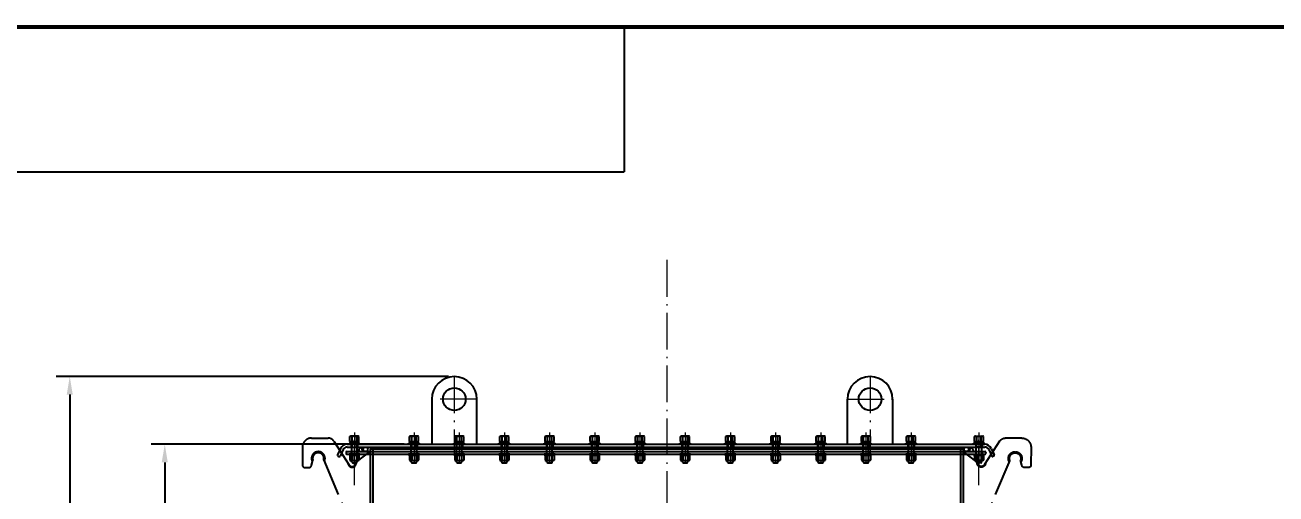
# Model space of a CAD drawing. Header units: millimetres. Extents: x 58520 to 122350, y -311274 to -166540.
# Drawn here: x 60006 to 62774, y -167821 to -166782 of the extents above; entities that cross this region are included whole.
import ezdxf

# ---------------------------------------------------------------- set-up
doc = ezdxf.new("R2010")
doc.units = ezdxf.units.MM
doc.header["$LTSCALE"] = 13
for name, pattern in [('4 点画线', [9, 6.25, -1.25, 0.25, -1.25]), ('ACAD_ISO03W100', [1.18, 0.47, -0.71]), ('DASHED', [0.75, 0.5, -0.25]), ('HIDDEN', [9.525, 6.35, -3.175])]:
    doc.linetypes.add(name, pattern=pattern)
for name, color, linetype in [('1', 4, 'Continuous'), ('2', 3, 'Continuous'), ('4虚线层', 6, 'DASHED'), ('虚线', 6, 'HIDDEN')]:
    doc.layers.add(name, color=color, linetype=linetype)
doc.layers.add('标注、文本', color=3, linetype='Continuous', lineweight=25)
doc.styles.get("Standard").update_dxf_attribs({"font": 'gbenor.shx', "bigfont": 'gbcbig.shx'})
doc.dimstyles.new('1-15', dxfattribs={"dimscale": 20, "dimtxt": 3.5, "dimasz": 2, "dimexe": 1.5, "dimexo": 0.5, "dimgap": 0.5, "dimtad": 1, "dimtoh": 1, "dimdec": 1, "dimdsep": 46, "dimtxsty": 'Standard', "dimcen": 2.5, "dimclrd": 3, "dimclre": 3, "dimclrt": 3, "dimadec": 0, "dimazin": 2, "dimtfac": 1, "dimtdec": 1, "dimtmove": 0, "dimatfit": 2, "dimfxl": 1, "dimarcsym": 0})

# ---------------------------------------------------------------- blocks, each defined once
blk = doc.blocks.new('1.03')
at = {"layer": '虚线'}
for p, q in [((3421.9, 19104.7), (3458.8, 19104.7)), ((3401.9, 19084.7), (3402, 19044.7)), ((3471.4, 19097.9), (3504.7, 19046.4)), ((3524, 19053.4), (3552.1, 19075)), ((3422, 19044.7), (3425, 19056.2)), ((3449, 19056.2), (3488.7, 18962)), ((3407, 19039.7), (3417, 19039.7)), ((3507.1, 18949.8), (3547.1, 18949.8))]:
    blk.add_line(p, q, dxfattribs=at)
for centre, radius, start, end in [((3421.9, 19084.7), 20, 90.054, 180.054), ((3458.8, 19089.7), 15, 32.9123, 90.054), ((3437, 19059.7), 15, 333.1721, 209.7607), ((3437, 19059.7), 12.5, 343.7938, 196.2874), ((3511.8, 19049.5), 9.24, 178.4593, 1.6487), ((3512, 19049.8), 8, 206.5132, 332.3392), ((3529, 19044.8), 10, 120.0506, 172.7033), ((3407, 19044.7), 5, 180.054, 270.054), ((3417, 19044.7), 5, 270.054, 0.054), ((3507.1, 18969.8), 20, 202.8444, 270.054), ((3547.1, 18954.8), 5, 270.054, 0.054)]:
    blk.add_arc(centre, radius, start, end, dxfattribs=at)
blk = doc.blocks.new('*D722')
at = {"layer": 'Defpoints', "color": 0, "transparency": 16777216}
for p in [(60952.9, -167561), (60104.9, -169469), (60952.9, -169469)]:
    blk.add_point(p, dxfattribs=at)
at = {"layer": '标注、文本', "color": 3, "lineweight": -2, "transparency": 16777216}
for p, q in [((60942.9, -167561), (60074.9, -167561)), ((60104.9, -167601), (60104.9, -169429)), ((60942.9, -169469), (60074.9, -169469))]:
    blk.add_line(p, q, dxfattribs=at)
at = {"layer": '标注、文本', "color": 3, "transparency": 16777216}
for points in [[(60098.3, -167601), (60111.6, -167601), (60104.9, -167561)], [(60098.3, -169429), (60111.6, -169429), (60104.9, -169469)]]:
    blk.add_solid(points, dxfattribs=at)
at = {"layer": '标注、文本', "color": 3, "transparency": 16777216, "insert": (60059.9, -168515), "char_height": 70, "attachment_point": 5, "rotation": 90}
blk.add_mtext('1908', dxfattribs=at)
blk = doc.blocks.new('*D723')
at = {"layer": 'Defpoints', "color": 0, "transparency": 16777216}
for p in [(60854.8, -167711), (60315.2, -169469), (60854.8, -169469)]:
    blk.add_point(p, dxfattribs=at)
at = {"layer": '标注、文本', "color": 3, "lineweight": -2, "transparency": 16777216}
for p, q in [((60844.8, -167711), (60285.2, -167711)), ((60315.2, -167751), (60315.2, -169429)), ((60844.8, -169469), (60285.2, -169469))]:
    blk.add_line(p, q, dxfattribs=at)
at = {"layer": '标注、文本', "color": 3, "transparency": 16777216}
for points in [[(60308.5, -167751), (60321.9, -167751), (60315.2, -167711)], [(60308.5, -169429), (60321.9, -169429), (60315.2, -169469)]]:
    blk.add_solid(points, dxfattribs=at)
at = {"layer": '标注、文本', "color": 3, "transparency": 16777216, "insert": (60270.2, -168590), "char_height": 70, "attachment_point": 5, "rotation": 90}
blk.add_mtext('1758', dxfattribs=at)

msp = doc.modelspace()

# ---------------------------------------------------------------- linework, layer by layer
at = {"layer": '1'}
for p, q in [((60905.96, -167611), (60905.96, -167711)), ((61005.96, -167711), (61005.96, -167611)), ((61825.96, -167711), (61825.96, -167611)), ((61925.96, -167611), (61925.96, -167711)), ((60725.04, -167694.07), (60726.36, -167693.3)), ((60725.04, -167704.73), (60725.04, -167694.07)), ((60743.56, -167693.3), (60726.36, -167693.3)), ((60730, -167704.73), (60730, -167694.07)), ((60739.92, -167704.73), (60739.92, -167694.07)), ((60744.89, -167694.07), (60743.56, -167693.3)), ((60744.89, -167704.73), (60744.89, -167694.07)), ((60856.84, -167694.07), (60858.16, -167693.3)), ((60856.84, -167704.73), (60856.84, -167694.07)), ((60875.36, -167693.3), (60858.16, -167693.3)), ((60861.8, -167704.73), (60861.8, -167694.07)), ((60871.72, -167704.73), (60871.72, -167694.07)), ((60876.69, -167694.07), (60875.36, -167693.3)), ((60876.69, -167704.73), (60876.69, -167694.07)), ((60956.84, -167694.07), (60958.16, -167693.3)), ((60956.84, -167704.73), (60956.84, -167694.07)), ((60975.36, -167693.3), (60958.16, -167693.3)), ((60961.8, -167704.73), (60961.8, -167694.07)), ((60971.72, -167704.73), (60971.72, -167694.07)), ((60976.69, -167694.07), (60975.36, -167693.3)), ((60976.69, -167704.73), (60976.69, -167694.07)), ((61056.84, -167694.07), (61058.16, -167693.3)), ((61056.84, -167704.73), (61056.84, -167694.07)), ((61075.36, -167693.3), (61058.16, -167693.3)), ((61061.8, -167704.73), (61061.8, -167694.07)), ((61071.72, -167704.73), (61071.72, -167694.07)), ((61076.69, -167694.07), (61075.36, -167693.3)), ((61076.69, -167704.73), (61076.69, -167694.07)), ((61156.84, -167694.07), (61158.16, -167693.3)), ((61156.84, -167704.73), (61156.84, -167694.07)), ((61175.36, -167693.3), (61158.16, -167693.3)), ((61161.8, -167704.73), (61161.8, -167694.07)), ((61171.72, -167704.73), (61171.72, -167694.07)), ((61176.69, -167694.07), (61175.36, -167693.3)), ((61176.69, -167704.73), (61176.69, -167694.07)), ((61256.84, -167694.07), (61258.16, -167693.3)), ((61256.84, -167704.73), (61256.84, -167694.07)), ((61275.36, -167693.3), (61258.16, -167693.3)), ((61261.8, -167704.73), (61261.8, -167694.07)), ((61271.72, -167704.73), (61271.72, -167694.07)), ((61276.69, -167694.07), (61275.36, -167693.3)), ((61276.69, -167704.73), (61276.69, -167694.07)), ((61356.84, -167694.07), (61358.16, -167693.3)), ((61356.84, -167704.73), (61356.84, -167694.07)), ((61375.36, -167693.3), (61358.16, -167693.3)), ((61361.8, -167704.73), (61361.8, -167694.07)), ((61371.72, -167704.73), (61371.72, -167694.07)), ((61376.69, -167694.07), (61375.36, -167693.3)), ((61376.69, -167704.73), (61376.69, -167694.07)), ((61456.84, -167694.07), (61458.16, -167693.3)), ((61456.84, -167704.73), (61456.84, -167694.07)), ((61475.36, -167693.3), (61458.16, -167693.3)), ((61461.8, -167704.73), (61461.8, -167694.07)), ((61471.72, -167704.73), (61471.72, -167694.07)), ((61476.69, -167694.07), (61475.36, -167693.3)), ((61476.69, -167704.73), (61476.69, -167694.07)), ((61556.84, -167694.07), (61558.16, -167693.3)), ((61556.84, -167704.73), (61556.84, -167694.07)), ((61575.36, -167693.3), (61558.16, -167693.3)), ((61561.8, -167704.73), (61561.8, -167694.07)), ((61571.72, -167704.73), (61571.72, -167694.07)), ((61576.69, -167694.07), (61575.36, -167693.3)), ((61576.69, -167704.73), (61576.69, -167694.07)), ((61656.84, -167694.07), (61658.16, -167693.3)), ((61656.84, -167704.73), (61656.84, -167694.07)), ((61675.36, -167693.3), (61658.16, -167693.3)), ((61661.8, -167704.73), (61661.8, -167694.07)), ((61671.72, -167704.73), (61671.72, -167694.07)), ((61676.69, -167694.07), (61675.36, -167693.3)), ((61676.69, -167704.73), (61676.69, -167694.07)), ((61756.84, -167694.07), (61758.16, -167693.3)), ((61756.84, -167704.73), (61756.84, -167694.07)), ((61775.36, -167693.3), (61758.16, -167693.3)), ((61761.8, -167704.73), (61761.8, -167694.07)), ((61771.72, -167704.73), (61771.72, -167694.07)), ((61776.69, -167694.07), (61775.36, -167693.3)), ((61776.69, -167704.73), (61776.69, -167694.07)), ((61856.84, -167694.07), (61858.16, -167693.3)), ((61856.84, -167704.73), (61856.84, -167694.07)), ((61875.36, -167693.3), (61858.16, -167693.3)), ((61861.8, -167704.73), (61861.8, -167694.07)), ((61871.72, -167704.73), (61871.72, -167694.07)), ((61876.69, -167694.07), (61875.36, -167693.3)), ((61876.69, -167704.73), (61876.69, -167694.07)), ((61956.84, -167694.07), (61958.16, -167693.3)), ((61956.84, -167704.73), (61956.84, -167694.07)), ((61975.36, -167693.3), (61958.16, -167693.3)), ((61961.8, -167704.73), (61961.8, -167694.07)), ((61971.72, -167704.73), (61971.72, -167694.07)), ((61976.69, -167694.07), (61975.36, -167693.3)), ((61976.69, -167704.73), (61976.69, -167694.07)), ((62107.04, -167694.07), (62108.36, -167693.3)), ((62107.04, -167704.73), (62107.04, -167694.07)), ((62108.36, -167693.3), (62125.56, -167693.3)), ((62112, -167704.73), (62112, -167694.07)), ((62121.92, -167704.73), (62121.92, -167694.07)), ((62126.89, -167694.07), (62125.56, -167693.3)), ((62126.89, -167704.73), (62126.89, -167694.07)), ((60704.23, -167720.24), (60697.62, -167734.41)), ((60709.67, -167722.78), (60703.06, -167736.94)), ((60716.36, -167729), (60716.36, -167731)), ((60718.36, -167727), (62129.96, -167727)), ((60718.73, -167711), (62129.59, -167711)), ((60718.73, -167717), (62129.59, -167717)), ((60722.33, -167717), (60740.96, -167717)), ((60722.96, -167711), (60722.96, -167708.5)), ((60722.96, -167708.5), (60746.96, -167708.5)), ((60722.96, -167711), (60746.96, -167711)), ((60725.04, -167704.73), (60726.36, -167705.5)), ((60725.96, -167708.5), (60725.96, -167705.5)), ((60725.96, -167705.5), (60743.96, -167705.5)), ((60725.96, -167708.5), (60743.96, -167708.5)), ((60743.56, -167705.5), (60726.36, -167705.5)), ((60728.96, -167717), (60728.96, -167711)), ((60728.96, -167750.2), (60728.96, -167717)), ((60734.96, -167708.5), (60733.26, -167705.5)), ((60736.66, -167708.5), (60734.96, -167705.5)), ((60740.96, -167717), (60740.96, -167711)), ((60740.96, -167750.2), (60740.96, -167717)), ((60744.89, -167704.73), (60743.56, -167705.5)), ((60743.96, -167708.5), (60743.96, -167705.5)), ((60746.96, -167711), (60746.96, -167708.5)), ((60769.96, -167721), (60769.96, -169357)), ((60769.96, -167721), (62081.96, -167721)), ((60775.96, -167721), (60775.96, -169357)), ((60854.76, -167711), (60854.76, -167708.5)), ((60854.76, -167708.5), (60878.76, -167708.5)), ((60854.76, -167711), (60878.76, -167711)), ((60856.84, -167704.73), (60858.16, -167705.5)), ((60857.76, -167708.5), (60857.76, -167705.5)), ((60857.76, -167705.5), (60875.76, -167705.5)), ((60857.76, -167708.5), (60875.76, -167708.5)), ((60875.36, -167705.5), (60858.16, -167705.5)), ((60860.76, -167717), (60860.76, -167711)), ((60860.76, -167717), (60872.76, -167717)), ((60860.76, -167750.2), (60860.76, -167717)), ((60866.76, -167708.5), (60865.06, -167705.5)), ((60868.46, -167708.5), (60866.76, -167705.5)), ((60872.76, -167717), (60872.76, -167711)), ((60872.76, -167750.2), (60872.76, -167717)), ((60876.69, -167704.73), (60875.36, -167705.5)), ((60875.76, -167708.5), (60875.76, -167705.5)), ((60878.76, -167711), (60878.76, -167708.5)), ((60954.76, -167711), (60954.76, -167708.5)), ((60954.76, -167708.5), (60978.76, -167708.5)), ((60954.76, -167711), (60978.76, -167711)), ((60956.84, -167704.73), (60958.16, -167705.5)), ((60957.76, -167708.5), (60957.76, -167705.5)), ((60957.76, -167705.5), (60975.76, -167705.5)), ((60957.76, -167708.5), (60975.76, -167708.5)), ((60975.36, -167705.5), (60958.16, -167705.5)), ((60960.76, -167717), (60960.76, -167711)), ((60960.76, -167717), (60972.76, -167717)), ((60960.76, -167750.2), (60960.76, -167717)), ((60966.76, -167708.5), (60965.06, -167705.5)), ((60968.46, -167708.5), (60966.76, -167705.5)), ((60972.76, -167717), (60972.76, -167711)), ((60972.76, -167750.2), (60972.76, -167717)), ((60976.69, -167704.73), (60975.36, -167705.5)), ((60975.76, -167708.5), (60975.76, -167705.5)), ((60978.76, -167711), (60978.76, -167708.5)), ((61054.76, -167711), (61054.76, -167708.5)), ((61054.76, -167708.5), (61078.76, -167708.5)), ((61054.76, -167711), (61078.76, -167711)), ((61056.84, -167704.73), (61058.16, -167705.5)), ((61057.76, -167708.5), (61057.76, -167705.5)), ((61057.76, -167705.5), (61075.76, -167705.5)), ((61057.76, -167708.5), (61075.76, -167708.5)), ((61075.36, -167705.5), (61058.16, -167705.5)), ((61060.76, -167717), (61060.76, -167711)), ((61060.76, -167717), (61072.76, -167717)), ((61060.76, -167750.2), (61060.76, -167717)), ((61066.76, -167708.5), (61065.06, -167705.5)), ((61068.46, -167708.5), (61066.76, -167705.5)), ((61072.76, -167717), (61072.76, -167711)), ((61072.76, -167750.2), (61072.76, -167717)), ((61076.69, -167704.73), (61075.36, -167705.5)), ((61075.76, -167708.5), (61075.76, -167705.5)), ((61078.76, -167711), (61078.76, -167708.5)), ((61154.76, -167711), (61154.76, -167708.5)), ((61154.76, -167708.5), (61178.76, -167708.5)), ((61154.76, -167711), (61178.76, -167711)), ((61156.84, -167704.73), (61158.16, -167705.5)), ((61157.76, -167708.5), (61157.76, -167705.5)), ((61157.76, -167705.5), (61175.76, -167705.5)), ((61157.76, -167708.5), (61175.76, -167708.5)), ((61175.36, -167705.5), (61158.16, -167705.5)), ((61160.76, -167717), (61160.76, -167711)), ((61160.76, -167717), (61172.76, -167717)), ((61160.76, -167750.2), (61160.76, -167717)), ((61166.76, -167708.5), (61165.06, -167705.5)), ((61168.46, -167708.5), (61166.76, -167705.5)), ((61172.76, -167717), (61172.76, -167711)), ((61172.76, -167750.2), (61172.76, -167717)), ((61176.69, -167704.73), (61175.36, -167705.5)), ((61175.76, -167708.5), (61175.76, -167705.5)), ((61178.76, -167711), (61178.76, -167708.5)), ((61254.76, -167711), (61254.76, -167708.5)), ((61254.76, -167708.5), (61278.76, -167708.5)), ((61254.76, -167711), (61278.76, -167711)), ((61256.84, -167704.73), (61258.16, -167705.5)), ((61257.76, -167708.5), (61257.76, -167705.5)), ((61257.76, -167705.5), (61275.76, -167705.5)), ((61257.76, -167708.5), (61275.76, -167708.5)), ((61275.36, -167705.5), (61258.16, -167705.5)), ((61260.76, -167717), (61260.76, -167711)), ((61260.76, -167717), (61272.76, -167717)), ((61260.76, -167750.2), (61260.76, -167717)), ((61266.76, -167708.5), (61265.06, -167705.5)), ((61268.46, -167708.5), (61266.76, -167705.5)), ((61272.76, -167717), (61272.76, -167711)), ((61272.76, -167750.2), (61272.76, -167717)), ((61276.69, -167704.73), (61275.36, -167705.5)), ((61275.76, -167708.5), (61275.76, -167705.5)), ((61278.76, -167711), (61278.76, -167708.5)), ((61354.76, -167711), (61354.76, -167708.5)), ((61354.76, -167708.5), (61378.76, -167708.5)), ((61354.76, -167711), (61378.76, -167711)), ((61356.84, -167704.73), (61358.16, -167705.5)), ((61357.76, -167708.5), (61357.76, -167705.5)), ((61357.76, -167705.5), (61375.76, -167705.5)), ((61357.76, -167708.5), (61375.76, -167708.5)), ((61375.36, -167705.5), (61358.16, -167705.5)), ((61360.76, -167717), (61360.76, -167711)), ((61360.76, -167717), (61372.76, -167717)), ((61360.76, -167750.2), (61360.76, -167717)), ((61366.76, -167708.5), (61365.06, -167705.5)), ((61368.46, -167708.5), (61366.76, -167705.5)), ((61372.76, -167717), (61372.76, -167711)), ((61372.76, -167750.2), (61372.76, -167717)), ((61376.69, -167704.73), (61375.36, -167705.5)), ((61375.76, -167708.5), (61375.76, -167705.5)), ((61378.76, -167711), (61378.76, -167708.5)), ((61454.76, -167711), (61454.76, -167708.5)), ((61454.76, -167708.5), (61478.76, -167708.5)), ((61454.76, -167711), (61478.76, -167711)), ((61456.84, -167704.73), (61458.16, -167705.5)), ((61457.76, -167708.5), (61457.76, -167705.5)), ((61457.76, -167705.5), (61475.76, -167705.5)), ((61457.76, -167708.5), (61475.76, -167708.5)), ((61475.36, -167705.5), (61458.16, -167705.5)), ((61460.76, -167717), (61460.76, -167711)), ((61460.76, -167717), (61472.76, -167717)), ((61460.76, -167750.2), (61460.76, -167717)), ((61466.76, -167708.5), (61465.06, -167705.5)), ((61468.46, -167708.5), (61466.76, -167705.5)), ((61472.76, -167717), (61472.76, -167711)), ((61472.76, -167750.2), (61472.76, -167717)), ((61476.69, -167704.73), (61475.36, -167705.5)), ((61475.76, -167708.5), (61475.76, -167705.5)), ((61478.76, -167711), (61478.76, -167708.5)), ((61554.76, -167711), (61554.76, -167708.5)), ((61554.76, -167708.5), (61578.76, -167708.5)), ((61554.76, -167711), (61578.76, -167711)), ((61556.84, -167704.73), (61558.16, -167705.5)), ((61557.76, -167708.5), (61557.76, -167705.5)), ((61557.76, -167705.5), (61575.76, -167705.5)), ((61557.76, -167708.5), (61575.76, -167708.5)), ((61575.36, -167705.5), (61558.16, -167705.5)), ((61560.76, -167717), (61560.76, -167711)), ((61560.76, -167717), (61572.76, -167717)), ((61560.76, -167750.2), (61560.76, -167717)), ((61566.76, -167708.5), (61565.06, -167705.5)), ((61568.46, -167708.5), (61566.76, -167705.5)), ((61572.76, -167717), (61572.76, -167711)), ((61572.76, -167750.2), (61572.76, -167717)), ((61576.69, -167704.73), (61575.36, -167705.5)), ((61575.76, -167708.5), (61575.76, -167705.5)), ((61578.76, -167711), (61578.76, -167708.5)), ((61654.76, -167711), (61654.76, -167708.5)), ((61654.76, -167708.5), (61678.76, -167708.5)), ((61654.76, -167711), (61678.76, -167711)), ((61656.84, -167704.73), (61658.16, -167705.5)), ((61657.76, -167708.5), (61657.76, -167705.5)), ((61657.76, -167705.5), (61675.76, -167705.5)), ((61657.76, -167708.5), (61675.76, -167708.5)), ((61675.36, -167705.5), (61658.16, -167705.5)), ((61660.76, -167717), (61660.76, -167711)), ((61660.76, -167717), (61672.76, -167717)), ((61660.76, -167750.2), (61660.76, -167717)), ((61666.76, -167708.5), (61665.06, -167705.5)), ((61668.46, -167708.5), (61666.76, -167705.5)), ((61672.76, -167717), (61672.76, -167711)), ((61672.76, -167750.2), (61672.76, -167717)), ((61676.69, -167704.73), (61675.36, -167705.5)), ((61675.76, -167708.5), (61675.76, -167705.5)), ((61678.76, -167711), (61678.76, -167708.5)), ((61754.76, -167711), (61754.76, -167708.5)), ((61754.76, -167708.5), (61778.76, -167708.5)), ((61754.76, -167711), (61778.76, -167711)), ((61756.84, -167704.73), (61758.16, -167705.5)), ((61757.76, -167708.5), (61757.76, -167705.5)), ((61757.76, -167705.5), (61775.76, -167705.5)), ((61757.76, -167708.5), (61775.76, -167708.5)), ((61775.36, -167705.5), (61758.16, -167705.5)), ((61760.76, -167717), (61760.76, -167711)), ((61760.76, -167717), (61772.76, -167717)), ((61760.76, -167750.2), (61760.76, -167717)), ((61766.76, -167708.5), (61765.06, -167705.5)), ((61768.46, -167708.5), (61766.76, -167705.5)), ((61772.76, -167717), (61772.76, -167711)), ((61772.76, -167750.2), (61772.76, -167717)), ((61776.69, -167704.73), (61775.36, -167705.5)), ((61775.76, -167708.5), (61775.76, -167705.5)), ((61778.76, -167711), (61778.76, -167708.5)), ((61854.76, -167711), (61854.76, -167708.5)), ((61854.76, -167708.5), (61878.76, -167708.5)), ((61854.76, -167711), (61878.76, -167711)), ((61856.84, -167704.73), (61858.16, -167705.5)), ((61857.76, -167708.5), (61857.76, -167705.5)), ((61857.76, -167705.5), (61875.76, -167705.5)), ((61857.76, -167708.5), (61875.76, -167708.5)), ((61875.36, -167705.5), (61858.16, -167705.5)), ((61860.76, -167717), (61860.76, -167711)), ((61860.76, -167717), (61872.76, -167717)), ((61860.76, -167750.2), (61860.76, -167717)), ((61866.76, -167708.5), (61865.06, -167705.5)), ((61868.46, -167708.5), (61866.76, -167705.5)), ((61872.76, -167717), (61872.76, -167711)), ((61872.76, -167750.2), (61872.76, -167717)), ((61876.69, -167704.73), (61875.36, -167705.5)), ((61875.76, -167708.5), (61875.76, -167705.5)), ((61878.76, -167711), (61878.76, -167708.5)), ((61954.76, -167711), (61954.76, -167708.5)), ((61954.76, -167708.5), (61978.76, -167708.5)), ((61954.76, -167711), (61978.76, -167711)), ((61956.84, -167704.73), (61958.16, -167705.5)), ((61957.76, -167708.5), (61957.76, -167705.5)), ((61957.76, -167705.5), (61975.76, -167705.5)), ((61957.76, -167708.5), (61975.76, -167708.5)), ((61975.36, -167705.5), (61958.16, -167705.5)), ((61960.76, -167717), (61960.76, -167711)), ((61960.76, -167717), (61972.76, -167717)), ((61960.76, -167750.2), (61960.76, -167717)), ((61966.76, -167708.5), (61965.06, -167705.5)), ((61968.46, -167708.5), (61966.76, -167705.5)), ((61972.76, -167717), (61972.76, -167711)), ((61972.76, -167750.2), (61972.76, -167717)), ((61976.69, -167704.73), (61975.36, -167705.5)), ((61975.76, -167708.5), (61975.76, -167705.5)), ((61978.76, -167711), (61978.76, -167708.5)), ((62075.96, -167721), (62075.96, -169357)), ((62081.96, -167721), (62081.96, -169357)), ((62104.96, -167711), (62104.96, -167708.5)), ((62128.96, -167708.5), (62104.96, -167708.5)), ((62128.96, -167711), (62104.96, -167711)), ((62107.04, -167704.73), (62108.36, -167705.5)), ((62107.96, -167708.5), (62107.96, -167705.5)), ((62125.96, -167705.5), (62107.96, -167705.5)), ((62125.96, -167708.5), (62107.96, -167708.5)), ((62108.36, -167705.5), (62125.56, -167705.5)), ((62110.96, -167717), (62110.96, -167711)), ((62122.96, -167717), (62110.96, -167717)), ((62110.96, -167750.2), (62110.96, -167717)), ((62115.26, -167708.5), (62116.96, -167705.5)), ((62116.96, -167708.5), (62118.66, -167705.5)), ((62122.96, -167717), (62122.96, -167711)), ((62122.96, -167750.2), (62122.96, -167717)), ((62126.89, -167704.73), (62125.56, -167705.5)), ((62125.96, -167708.5), (62125.96, -167705.5)), ((62128.96, -167711), (62128.96, -167708.5)), ((62131.96, -167729), (62131.96, -167731)), ((62138.65, -167722.78), (62145.26, -167736.94)), ((62144.09, -167720.24), (62150.7, -167734.41)), ((60698.59, -167737.06), (60700.4, -167737.91)), ((60718.36, -167733), (62129.96, -167733)), ((60746.96, -167733), (60722.96, -167733)), ((60722.96, -167733), (60722.96, -167735)), ((60746.96, -167735), (60722.96, -167735)), ((60725.04, -167735.77), (60726.36, -167735)), ((60725.04, -167735.77), (60725.04, -167746.43)), ((60725.04, -167746.43), (60726.36, -167747.2)), ((60726.36, -167735), (60743.56, -167735)), ((60726.36, -167747.2), (60743.56, -167747.2)), ((60730, -167735.77), (60730, -167746.43)), ((60730.96, -167752.2), (60738.96, -167752.2)), ((60739.92, -167735.77), (60739.92, -167746.43)), ((60744.89, -167735.77), (60743.56, -167735)), ((60744.89, -167746.43), (60743.56, -167747.2)), ((60744.89, -167735.77), (60744.89, -167746.43)), ((60746.96, -167733), (60746.96, -167735)), ((60878.76, -167733), (60854.76, -167733)), ((60854.76, -167733), (60854.76, -167735)), ((60878.76, -167735), (60854.76, -167735)), ((60856.84, -167735.77), (60858.16, -167735)), ((60856.84, -167735.77), (60856.84, -167746.43)), ((60856.84, -167746.43), (60858.16, -167747.2)), ((60858.16, -167735), (60875.36, -167735)), ((60858.16, -167747.2), (60875.36, -167747.2)), ((60861.8, -167735.77), (60861.8, -167746.43)), ((60862.76, -167752.2), (60870.76, -167752.2)), ((60871.72, -167735.77), (60871.72, -167746.43)), ((60876.69, -167735.77), (60875.36, -167735)), ((60876.69, -167746.43), (60875.36, -167747.2)), ((60876.69, -167735.77), (60876.69, -167746.43)), ((60878.76, -167733), (60878.76, -167735)), ((60978.76, -167733), (60954.76, -167733)), ((60954.76, -167733), (60954.76, -167735)), ((60978.76, -167735), (60954.76, -167735)), ((60956.84, -167735.77), (60958.16, -167735)), ((60956.84, -167735.77), (60956.84, -167746.43)), ((60956.84, -167746.43), (60958.16, -167747.2)), ((60958.16, -167735), (60975.36, -167735)), ((60958.16, -167747.2), (60975.36, -167747.2)), ((60961.8, -167735.77), (60961.8, -167746.43)), ((60962.76, -167752.2), (60970.76, -167752.2)), ((60971.72, -167735.77), (60971.72, -167746.43)), ((60976.69, -167735.77), (60975.36, -167735)), ((60976.69, -167746.43), (60975.36, -167747.2)), ((60976.69, -167735.77), (60976.69, -167746.43)), ((60978.76, -167733), (60978.76, -167735)), ((61078.76, -167733), (61054.76, -167733)), ((61054.76, -167733), (61054.76, -167735)), ((61078.76, -167735), (61054.76, -167735)), ((61056.84, -167735.77), (61058.16, -167735)), ((61056.84, -167735.77), (61056.84, -167746.43)), ((61056.84, -167746.43), (61058.16, -167747.2)), ((61058.16, -167735), (61075.36, -167735)), ((61058.16, -167747.2), (61075.36, -167747.2)), ((61061.8, -167735.77), (61061.8, -167746.43)), ((61062.76, -167752.2), (61070.76, -167752.2)), ((61071.72, -167735.77), (61071.72, -167746.43)), ((61076.69, -167735.77), (61075.36, -167735)), ((61076.69, -167746.43), (61075.36, -167747.2)), ((61076.69, -167735.77), (61076.69, -167746.43)), ((61078.76, -167733), (61078.76, -167735)), ((61178.76, -167733), (61154.76, -167733)), ((61154.76, -167733), (61154.76, -167735)), ((61178.76, -167735), (61154.76, -167735)), ((61156.84, -167735.77), (61158.16, -167735)), ((61156.84, -167735.77), (61156.84, -167746.43)), ((61156.84, -167746.43), (61158.16, -167747.2)), ((61158.16, -167735), (61175.36, -167735)), ((61158.16, -167747.2), (61175.36, -167747.2)), ((61161.8, -167735.77), (61161.8, -167746.43)), ((61162.76, -167752.2), (61170.76, -167752.2)), ((61171.72, -167735.77), (61171.72, -167746.43)), ((61176.69, -167735.77), (61175.36, -167735)), ((61176.69, -167746.43), (61175.36, -167747.2)), ((61176.69, -167735.77), (61176.69, -167746.43)), ((61178.76, -167733), (61178.76, -167735)), ((61278.76, -167733), (61254.76, -167733)), ((61254.76, -167733), (61254.76, -167735)), ((61278.76, -167735), (61254.76, -167735)), ((61256.84, -167735.77), (61258.16, -167735)), ((61256.84, -167735.77), (61256.84, -167746.43)), ((61256.84, -167746.43), (61258.16, -167747.2)), ((61258.16, -167735), (61275.36, -167735)), ((61258.16, -167747.2), (61275.36, -167747.2)), ((61261.8, -167735.77), (61261.8, -167746.43)), ((61262.76, -167752.2), (61270.76, -167752.2)), ((61271.72, -167735.77), (61271.72, -167746.43)), ((61276.69, -167735.77), (61275.36, -167735)), ((61276.69, -167746.43), (61275.36, -167747.2)), ((61276.69, -167735.77), (61276.69, -167746.43)), ((61278.76, -167733), (61278.76, -167735)), ((61378.76, -167733), (61354.76, -167733)), ((61354.76, -167733), (61354.76, -167735)), ((61378.76, -167735), (61354.76, -167735)), ((61356.84, -167735.77), (61358.16, -167735)), ((61356.84, -167735.77), (61356.84, -167746.43)), ((61356.84, -167746.43), (61358.16, -167747.2)), ((61358.16, -167735), (61375.36, -167735)), ((61358.16, -167747.2), (61375.36, -167747.2)), ((61361.8, -167735.77), (61361.8, -167746.43)), ((61362.76, -167752.2), (61370.76, -167752.2)), ((61371.72, -167735.77), (61371.72, -167746.43)), ((61376.69, -167735.77), (61375.36, -167735)), ((61376.69, -167746.43), (61375.36, -167747.2)), ((61376.69, -167735.77), (61376.69, -167746.43)), ((61378.76, -167733), (61378.76, -167735)), ((61478.76, -167733), (61454.76, -167733)), ((61454.76, -167733), (61454.76, -167735)), ((61478.76, -167735), (61454.76, -167735)), ((61456.84, -167735.77), (61458.16, -167735)), ((61456.84, -167735.77), (61456.84, -167746.43)), ((61456.84, -167746.43), (61458.16, -167747.2)), ((61458.16, -167735), (61475.36, -167735)), ((61458.16, -167747.2), (61475.36, -167747.2)), ((61461.8, -167735.77), (61461.8, -167746.43)), ((61462.76, -167752.2), (61470.76, -167752.2)), ((61471.72, -167735.77), (61471.72, -167746.43)), ((61476.69, -167735.77), (61475.36, -167735)), ((61476.69, -167746.43), (61475.36, -167747.2)), ((61476.69, -167735.77), (61476.69, -167746.43)), ((61478.76, -167733), (61478.76, -167735)), ((61578.76, -167733), (61554.76, -167733)), ((61554.76, -167733), (61554.76, -167735)), ((61578.76, -167735), (61554.76, -167735)), ((61556.84, -167735.77), (61558.16, -167735)), ((61556.84, -167735.77), (61556.84, -167746.43)), ((61556.84, -167746.43), (61558.16, -167747.2)), ((61558.16, -167735), (61575.36, -167735)), ((61558.16, -167747.2), (61575.36, -167747.2)), ((61561.8, -167735.77), (61561.8, -167746.43)), ((61562.76, -167752.2), (61570.76, -167752.2)), ((61571.72, -167735.77), (61571.72, -167746.43)), ((61576.69, -167735.77), (61575.36, -167735)), ((61576.69, -167746.43), (61575.36, -167747.2)), ((61576.69, -167735.77), (61576.69, -167746.43)), ((61578.76, -167733), (61578.76, -167735)), ((61678.76, -167733), (61654.76, -167733)), ((61654.76, -167733), (61654.76, -167735)), ((61678.76, -167735), (61654.76, -167735)), ((61656.84, -167735.77), (61658.16, -167735)), ((61656.84, -167735.77), (61656.84, -167746.43)), ((61656.84, -167746.43), (61658.16, -167747.2)), ((61658.16, -167735), (61675.36, -167735)), ((61658.16, -167747.2), (61675.36, -167747.2)), ((61661.8, -167735.77), (61661.8, -167746.43)), ((61662.76, -167752.2), (61670.76, -167752.2)), ((61671.72, -167735.77), (61671.72, -167746.43)), ((61676.69, -167735.77), (61675.36, -167735)), ((61676.69, -167746.43), (61675.36, -167747.2)), ((61676.69, -167735.77), (61676.69, -167746.43)), ((61678.76, -167733), (61678.76, -167735)), ((61778.76, -167733), (61754.76, -167733)), ((61754.76, -167733), (61754.76, -167735)), ((61778.76, -167735), (61754.76, -167735)), ((61756.84, -167735.77), (61758.16, -167735)), ((61756.84, -167735.77), (61756.84, -167746.43)), ((61756.84, -167746.43), (61758.16, -167747.2)), ((61758.16, -167735), (61775.36, -167735)), ((61758.16, -167747.2), (61775.36, -167747.2)), ((61761.8, -167735.77), (61761.8, -167746.43)), ((61762.76, -167752.2), (61770.76, -167752.2)), ((61771.72, -167735.77), (61771.72, -167746.43)), ((61776.69, -167735.77), (61775.36, -167735)), ((61776.69, -167746.43), (61775.36, -167747.2)), ((61776.69, -167735.77), (61776.69, -167746.43)), ((61778.76, -167733), (61778.76, -167735)), ((61878.76, -167733), (61854.76, -167733)), ((61854.76, -167733), (61854.76, -167735)), ((61878.76, -167735), (61854.76, -167735)), ((61856.84, -167735.77), (61858.16, -167735)), ((61856.84, -167735.77), (61856.84, -167746.43)), ((61856.84, -167746.43), (61858.16, -167747.2)), ((61858.16, -167735), (61875.36, -167735)), ((61858.16, -167747.2), (61875.36, -167747.2)), ((61861.8, -167735.77), (61861.8, -167746.43)), ((61862.76, -167752.2), (61870.76, -167752.2)), ((61871.72, -167735.77), (61871.72, -167746.43)), ((61876.69, -167735.77), (61875.36, -167735)), ((61876.69, -167746.43), (61875.36, -167747.2)), ((61876.69, -167735.77), (61876.69, -167746.43)), ((61878.76, -167733), (61878.76, -167735)), ((61978.76, -167733), (61954.76, -167733)), ((61954.76, -167733), (61954.76, -167735)), ((61978.76, -167735), (61954.76, -167735)), ((61956.84, -167735.77), (61958.16, -167735)), ((61956.84, -167735.77), (61956.84, -167746.43)), ((61956.84, -167746.43), (61958.16, -167747.2)), ((61958.16, -167735), (61975.36, -167735)), ((61958.16, -167747.2), (61975.36, -167747.2)), ((61961.8, -167735.77), (61961.8, -167746.43)), ((61962.76, -167752.2), (61970.76, -167752.2)), ((61971.72, -167735.77), (61971.72, -167746.43)), ((61976.69, -167735.77), (61975.36, -167735)), ((61976.69, -167746.43), (61975.36, -167747.2)), ((61976.69, -167735.77), (61976.69, -167746.43)), ((61978.76, -167733), (61978.76, -167735)), ((62104.96, -167733), (62128.96, -167733)), ((62104.96, -167733), (62104.96, -167735)), ((62104.96, -167735), (62128.96, -167735)), ((62107.04, -167735.77), (62108.36, -167735)), ((62107.04, -167735.77), (62107.04, -167746.43)), ((62107.04, -167746.43), (62108.36, -167747.2)), ((62125.56, -167735), (62108.36, -167735)), ((62125.56, -167747.2), (62108.36, -167747.2)), ((62112, -167735.77), (62112, -167746.43)), ((62120.96, -167752.2), (62112.96, -167752.2)), ((62121.92, -167735.77), (62121.92, -167746.43)), ((62126.89, -167735.77), (62125.56, -167735)), ((62126.89, -167746.43), (62125.56, -167747.2)), ((62126.89, -167735.77), (62126.89, -167746.43)), ((62128.96, -167733), (62128.96, -167735)), ((62149.73, -167737.06), (62147.92, -167737.91))]:
    msp.add_line(p, q, dxfattribs=at)
at = {"layer": '1', "const_width": 8.63}
msp.add_lwpolyline([(59160.93, -173594.86), (68633.25, -173594.86), (68633.25, -166786.63), (59160.93, -166786.63), (59160.93, -173594.86)], dxfattribs=at)
at = {"layer": '1'}
for centre in [(60955.96, -167611), (61875.96, -167611)]:
    msp.add_circle(centre, 25, dxfattribs=at)
for centre, radius, start, end in [((60955.96, -167611), 50, 0, 180), ((61875.96, -167611), 50, 0, 180), ((60727.57, -167697.87), 4.57, 57.91444, 123.70456), ((60734.96, -167711.3), 18, 73.9966, 106.0034), ((60742.35, -167697.87), 4.57, 56.29544, 122.08556), ((60859.37, -167697.87), 4.57, 57.91444, 123.70456), ((60866.76, -167711.3), 18, 73.9966, 106.0034), ((60874.15, -167697.87), 4.57, 56.29544, 122.08556), ((60959.37, -167697.87), 4.57, 57.91444, 123.70456), ((60966.76, -167711.3), 18, 73.9966, 106.0034), ((60974.15, -167697.87), 4.57, 56.29544, 122.08556), ((61059.37, -167697.87), 4.57, 57.91444, 123.70456), ((61066.76, -167711.3), 18, 73.9966, 106.0034), ((61074.15, -167697.87), 4.57, 56.29544, 122.08556), ((61159.37, -167697.87), 4.57, 57.91444, 123.70456), ((61166.76, -167711.3), 18, 73.9966, 106.0034), ((61174.15, -167697.87), 4.57, 56.29544, 122.08556), ((61259.37, -167697.87), 4.57, 57.91444, 123.70456), ((61266.76, -167711.3), 18, 73.9966, 106.0034), ((61274.15, -167697.87), 4.57, 56.29544, 122.08556), ((61359.37, -167697.87), 4.57, 57.91444, 123.70456), ((61366.76, -167711.3), 18, 73.9966, 106.0034), ((61374.15, -167697.87), 4.57, 56.29544, 122.08556), ((61459.37, -167697.87), 4.57, 57.91444, 123.70456), ((61466.76, -167711.3), 18, 73.9966, 106.0034), ((61474.15, -167697.87), 4.57, 56.29544, 122.08556), ((61559.37, -167697.87), 4.57, 57.91444, 123.70456), ((61566.76, -167711.3), 18, 73.9966, 106.0034), ((61574.15, -167697.87), 4.57, 56.29544, 122.08556), ((61659.37, -167697.87), 4.57, 57.91444, 123.70456), ((61666.76, -167711.3), 18, 73.9966, 106.0034), ((61674.15, -167697.87), 4.57, 56.29544, 122.08556), ((61759.37, -167697.87), 4.57, 57.91444, 123.70456), ((61766.76, -167711.3), 18, 73.9966, 106.0034), ((61774.15, -167697.87), 4.57, 56.29544, 122.08556), ((61859.37, -167697.87), 4.57, 57.91444, 123.70456), ((61866.76, -167711.3), 18, 73.9966, 106.0034), ((61874.15, -167697.87), 4.57, 56.29544, 122.08556), ((61959.37, -167697.87), 4.57, 57.91444, 123.70456), ((61966.76, -167711.3), 18, 73.9966, 106.0034), ((61974.15, -167697.87), 4.57, 56.29544, 122.08556), ((62109.57, -167697.87), 4.57, 57.91444, 123.70456), ((62116.96, -167711.3), 18, 73.9966, 106.0034), ((62124.35, -167697.87), 4.57, 56.29544, 122.08556), ((60718.73, -167727), 16, 90, 155), ((60718.73, -167727), 10, 90, 155), ((60718.36, -167729), 2, 90, 180), ((60727.57, -167700.93), 4.57, 236.29544, 302.55875), ((60734.96, -167687.5), 18, 253.9966, 286.0034), ((60742.35, -167700.93), 4.57, 237.91444, 303.70456), ((60859.37, -167700.93), 4.57, 236.29544, 302.55875), ((60866.76, -167687.5), 18, 253.9966, 286.0034), ((60874.15, -167700.93), 4.57, 237.91444, 303.70456), ((60959.37, -167700.93), 4.57, 236.29544, 302.55875), ((60966.76, -167687.5), 18, 253.9966, 286.0034), ((60974.15, -167700.93), 4.57, 237.91444, 303.70456), ((61059.37, -167700.93), 4.57, 236.29544, 302.55875), ((61066.76, -167687.5), 18, 253.9966, 286.0034), ((61074.15, -167700.93), 4.57, 237.91444, 303.70456), ((61159.37, -167700.93), 4.57, 236.29544, 302.55875), ((61166.76, -167687.5), 18, 253.9966, 286.0034), ((61174.15, -167700.93), 4.57, 237.91444, 303.70456), ((61259.37, -167700.93), 4.57, 236.29544, 302.55875), ((61266.76, -167687.5), 18, 253.9966, 286.0034), ((61274.15, -167700.93), 4.57, 237.91444, 303.70456), ((61359.37, -167700.93), 4.57, 236.29544, 302.55875), ((61366.76, -167687.5), 18, 253.9966, 286.0034), ((61374.15, -167700.93), 4.57, 237.91444, 303.70456), ((61459.37, -167700.93), 4.57, 236.29544, 302.55875), ((61466.76, -167687.5), 18, 253.9966, 286.0034), ((61474.15, -167700.93), 4.57, 237.91444, 303.70456), ((61559.37, -167700.93), 4.57, 236.29544, 302.55875), ((61566.76, -167687.5), 18, 253.9966, 286.0034), ((61574.15, -167700.93), 4.57, 237.91444, 303.70456), ((61659.37, -167700.93), 4.57, 236.29544, 302.55875), ((61666.76, -167687.5), 18, 253.9966, 286.0034), ((61674.15, -167700.93), 4.57, 237.91444, 303.70456), ((61759.37, -167700.93), 4.57, 236.29544, 302.55875), ((61766.76, -167687.5), 18, 253.9966, 286.0034), ((61774.15, -167700.93), 4.57, 237.91444, 303.70456), ((61859.37, -167700.93), 4.57, 236.29544, 302.55875), ((61866.76, -167687.5), 18, 253.9966, 286.0034), ((61874.15, -167700.93), 4.57, 237.91444, 303.70456), ((61959.37, -167700.93), 4.57, 236.29544, 302.55875), ((61966.76, -167687.5), 18, 253.9966, 286.0034), ((61974.15, -167700.93), 4.57, 237.91444, 303.70456), ((62109.57, -167700.93), 4.57, 236.29544, 302.08556), ((62116.96, -167687.5), 18, 253.9966, 286.0034), ((62124.35, -167700.93), 4.57, 237.44125, 303.70456), ((62129.59, -167727), 16, 25, 90), ((62129.59, -167727), 10, 25, 90), ((62129.96, -167729), 2, 0, 90), ((60699.44, -167735.25), 2, 155, 245), ((60701.25, -167736.1), 2, 245, 335), ((60718.36, -167731), 2, 180, 270), ((60727.57, -167739.57), 4.57, 57.44125, 123.70456), ((60727.57, -167742.63), 4.57, 236.29544, 302.08556), ((60730.96, -167750.2), 2, 180, 270), ((60734.96, -167753), 18, 73.9966, 106.0034), ((60734.96, -167729.2), 18, 253.9966, 286.0034), ((60738.96, -167750.2), 2, 270, 0), ((60742.35, -167739.57), 4.57, 56.29544, 122.08556), ((60742.35, -167742.63), 4.57, 237.91444, 303.70456), ((60859.37, -167739.57), 4.57, 57.44125, 123.70456), ((60859.37, -167742.63), 4.57, 236.29544, 302.08556), ((60862.76, -167750.2), 2, 180, 270), ((60866.76, -167753), 18, 73.9966, 106.0034), ((60866.76, -167729.2), 18, 253.9966, 286.0034), ((60870.76, -167750.2), 2, 270, 0), ((60874.15, -167739.57), 4.57, 56.29544, 122.08556), ((60874.15, -167742.63), 4.57, 237.91444, 303.70456), ((60959.37, -167739.57), 4.57, 57.44125, 123.70456), ((60959.37, -167742.63), 4.57, 236.29544, 302.08556), ((60962.76, -167750.2), 2, 180, 270), ((60966.76, -167753), 18, 73.9966, 106.0034), ((60966.76, -167729.2), 18, 253.9966, 286.0034), ((60970.76, -167750.2), 2, 270, 0), ((60974.15, -167739.57), 4.57, 56.29544, 122.08556), ((60974.15, -167742.63), 4.57, 237.91444, 303.70456), ((61059.37, -167739.57), 4.57, 57.44125, 123.70456), ((61059.37, -167742.63), 4.57, 236.29544, 302.08556), ((61062.76, -167750.2), 2, 180, 270), ((61066.76, -167753), 18, 73.9966, 106.0034), ((61066.76, -167729.2), 18, 253.9966, 286.0034), ((61070.76, -167750.2), 2, 270, 0), ((61074.15, -167739.57), 4.57, 56.29544, 122.08556), ((61074.15, -167742.63), 4.57, 237.91444, 303.70456), ((61159.37, -167739.57), 4.57, 57.44125, 123.70456), ((61159.37, -167742.63), 4.57, 236.29544, 302.08556), ((61162.76, -167750.2), 2, 180, 270), ((61166.76, -167753), 18, 73.9966, 106.0034), ((61166.76, -167729.2), 18, 253.9966, 286.0034), ((61170.76, -167750.2), 2, 270, 0), ((61174.15, -167739.57), 4.57, 56.29544, 122.08556), ((61174.15, -167742.63), 4.57, 237.91444, 303.70456), ((61259.37, -167739.57), 4.57, 57.44125, 123.70456), ((61259.37, -167742.63), 4.57, 236.29544, 302.08556), ((61262.76, -167750.2), 2, 180, 270), ((61266.76, -167753), 18, 73.9966, 106.0034), ((61266.76, -167729.2), 18, 253.9966, 286.0034), ((61270.76, -167750.2), 2, 270, 0), ((61274.15, -167739.57), 4.57, 56.29544, 122.08556), ((61274.15, -167742.63), 4.57, 237.91444, 303.70456), ((61359.37, -167739.57), 4.57, 57.44125, 123.70456), ((61359.37, -167742.63), 4.57, 236.29544, 302.08556), ((61362.76, -167750.2), 2, 180, 270), ((61366.76, -167753), 18, 73.9966, 106.0034), ((61366.76, -167729.2), 18, 253.9966, 286.0034), ((61370.76, -167750.2), 2, 270, 0), ((61374.15, -167739.57), 4.57, 56.29544, 122.08556), ((61374.15, -167742.63), 4.57, 237.91444, 303.70456), ((61459.37, -167739.57), 4.57, 57.44125, 123.70456), ((61459.37, -167742.63), 4.57, 236.29544, 302.08556), ((61462.76, -167750.2), 2, 180, 270), ((61466.76, -167753), 18, 73.9966, 106.0034), ((61466.76, -167729.2), 18, 253.9966, 286.0034), ((61470.76, -167750.2), 2, 270, 0), ((61474.15, -167739.57), 4.57, 56.29544, 122.08556), ((61474.15, -167742.63), 4.57, 237.91444, 303.70456), ((61559.37, -167739.57), 4.57, 57.44125, 123.70456), ((61559.37, -167742.63), 4.57, 236.29544, 302.08556), ((61562.76, -167750.2), 2, 180, 270), ((61566.76, -167753), 18, 73.9966, 106.0034), ((61566.76, -167729.2), 18, 253.9966, 286.0034), ((61570.76, -167750.2), 2, 270, 0), ((61574.15, -167739.57), 4.57, 56.29544, 122.08556), ((61574.15, -167742.63), 4.57, 237.91444, 303.70456), ((61659.37, -167739.57), 4.57, 57.44125, 123.70456), ((61659.37, -167742.63), 4.57, 236.29544, 302.08556), ((61662.76, -167750.2), 2, 180, 270), ((61666.76, -167753), 18, 73.9966, 106.0034), ((61666.76, -167729.2), 18, 253.9966, 286.0034), ((61670.76, -167750.2), 2, 270, 0), ((61674.15, -167739.57), 4.57, 56.29544, 122.08556), ((61674.15, -167742.63), 4.57, 237.91444, 303.70456), ((61759.37, -167739.57), 4.57, 57.44125, 123.70456), ((61759.37, -167742.63), 4.57, 236.29544, 302.08556), ((61762.76, -167750.2), 2, 180, 270), ((61766.76, -167753), 18, 73.9966, 106.0034), ((61766.76, -167729.2), 18, 253.9966, 286.0034), ((61770.76, -167750.2), 2, 270, 0), ((61774.15, -167739.57), 4.57, 56.29544, 122.08556), ((61774.15, -167742.63), 4.57, 237.91444, 303.70456), ((61859.37, -167739.57), 4.57, 57.44125, 123.70456), ((61859.37, -167742.63), 4.57, 236.29544, 302.08556), ((61862.76, -167750.2), 2, 180, 270), ((61866.76, -167753), 18, 73.9966, 106.0034), ((61866.76, -167729.2), 18, 253.9966, 286.0034), ((61870.76, -167750.2), 2, 270, 0), ((61874.15, -167739.57), 4.57, 56.29544, 122.08556), ((61874.15, -167742.63), 4.57, 237.91444, 303.70456), ((61959.37, -167739.57), 4.57, 57.44125, 123.70456), ((61959.37, -167742.63), 4.57, 236.29544, 302.08556), ((61962.76, -167750.2), 2, 180, 270), ((61966.76, -167753), 18, 73.9966, 106.0034), ((61966.76, -167729.2), 18, 253.9966, 286.0034), ((61970.76, -167750.2), 2, 270, 0), ((61974.15, -167739.57), 4.57, 56.29544, 122.08556), ((61974.15, -167742.63), 4.57, 237.91444, 303.70456), ((62109.57, -167739.57), 4.57, 57.91444, 123.70456), ((62109.57, -167742.63), 4.57, 236.29544, 302.08556), ((62112.96, -167750.2), 2, 180, 270), ((62116.96, -167753), 18, 73.9966, 106.0034), ((62116.96, -167729.2), 18, 253.9966, 286.0034), ((62120.96, -167750.2), 2, 270, 0), ((62124.35, -167739.57), 4.57, 56.29544, 122.55875), ((62124.35, -167742.63), 4.57, 237.91444, 303.70456), ((62129.96, -167731), 2, 270, 0), ((62147.07, -167736.1), 2, 205, 295), ((62148.88, -167735.25), 2, 295, 25)]:
    msp.add_arc(centre, radius, start, end, dxfattribs=at)
at = {"layer": '2'}
for p, q in [((61331.67, -166786.63), (61331.67, -167107.31)), ((59160.93, -167107.31), (61331.67, -167107.31)), ((60729.86, -167717), (60729.86, -167711)), ((60740.06, -167717), (60740.06, -167711)), ((60861.66, -167717), (60861.66, -167711)), ((60871.86, -167717), (60871.86, -167711)), ((60961.66, -167717), (60961.66, -167711)), ((60971.86, -167717), (60971.86, -167711)), ((61061.66, -167717), (61061.66, -167711)), ((61071.86, -167717), (61071.86, -167711)), ((61161.66, -167717), (61161.66, -167711)), ((61171.86, -167717), (61171.86, -167711)), ((61261.66, -167717), (61261.66, -167711)), ((61271.86, -167717), (61271.86, -167711)), ((61361.66, -167717), (61361.66, -167711)), ((61371.86, -167717), (61371.86, -167711)), ((61461.66, -167717), (61461.66, -167711)), ((61471.86, -167717), (61471.86, -167711)), ((61561.66, -167717), (61561.66, -167711)), ((61571.86, -167717), (61571.86, -167711)), ((61661.66, -167717), (61661.66, -167711)), ((61671.86, -167717), (61671.86, -167711)), ((61761.66, -167717), (61761.66, -167711)), ((61771.86, -167717), (61771.86, -167711)), ((61861.66, -167717), (61861.66, -167711)), ((61871.86, -167717), (61871.86, -167711)), ((61961.66, -167717), (61961.66, -167711)), ((61971.86, -167717), (61971.86, -167711)), ((62111.86, -167717), (62111.86, -167711)), ((62122.06, -167717), (62122.06, -167711))]:
    msp.add_line(p, q, dxfattribs=at)
at = {"layer": '标注、文本', "color": 1, "linetype": '4 点画线', "lineweight": 20}
for p, q in [((61425.96, -167302.79), (61425.96, -169626.08)), ((60955.96, -167561), (60955.96, -167730.91)), ((61875.96, -167561), (61875.96, -167730.91)), ((61005.96, -167611), (60905.96, -167611)), ((61825.96, -167611), (61925.96, -167611)), ((60734.96, -167801.8), (60734.96, -167684.7)), ((60734.96, -167684.82), (60734.96, -167762.25)), ((60866.76, -167684.82), (60866.76, -167752.2)), ((60966.76, -167684.82), (60966.76, -167752.2)), ((61066.76, -167684.82), (61066.76, -167752.2)), ((61166.76, -167684.82), (61166.76, -167752.2)), ((61266.76, -167684.82), (61266.76, -167752.2)), ((61366.76, -167684.82), (61366.76, -167752.2)), ((61466.76, -167684.82), (61466.76, -167752.2)), ((61566.76, -167684.82), (61566.76, -167752.2)), ((61666.76, -167684.82), (61666.76, -167752.2)), ((61766.76, -167684.82), (61766.76, -167752.2)), ((61866.76, -167684.82), (61866.76, -167752.2)), ((61966.76, -167684.82), (61966.76, -167752.2)), ((62116.96, -167801.8), (62116.96, -167684.7)), ((62116.96, -167684.82), (62116.96, -167762.25))]:
    msp.add_line(p, q, dxfattribs=at)
at = {"layer": '标注、文本', "color": 2, "linetype": 'ACAD_ISO03W100'}
for p, q in [((60727.96, -167711), (60727.96, -167717)), ((60727.96, -167727), (60727.96, -167733)), ((60741.96, -167711), (60741.96, -167717)), ((60741.96, -167727), (60741.96, -167733)), ((60859.76, -167711), (60859.76, -167717)), ((60859.76, -167727), (60859.76, -167733)), ((60873.76, -167711), (60873.76, -167717)), ((60873.76, -167727), (60873.76, -167733)), ((60959.76, -167711), (60959.76, -167717)), ((60959.76, -167727), (60959.76, -167733)), ((60973.76, -167711), (60973.76, -167717)), ((60973.76, -167727), (60973.76, -167733)), ((61059.76, -167711), (61059.76, -167717)), ((61059.76, -167727), (61059.76, -167733)), ((61073.76, -167711), (61073.76, -167717)), ((61073.76, -167727), (61073.76, -167733)), ((61159.76, -167711), (61159.76, -167717)), ((61159.76, -167727), (61159.76, -167733)), ((61173.76, -167711), (61173.76, -167717)), ((61173.76, -167727), (61173.76, -167733)), ((61259.76, -167711), (61259.76, -167717)), ((61259.76, -167727), (61259.76, -167733)), ((61273.76, -167711), (61273.76, -167717)), ((61273.76, -167727), (61273.76, -167733)), ((61359.76, -167711), (61359.76, -167717)), ((61359.76, -167727), (61359.76, -167733)), ((61373.76, -167711), (61373.76, -167717)), ((61373.76, -167727), (61373.76, -167733)), ((61459.76, -167711), (61459.76, -167717)), ((61459.76, -167727), (61459.76, -167733)), ((61473.76, -167711), (61473.76, -167717)), ((61473.76, -167727), (61473.76, -167733)), ((61559.76, -167711), (61559.76, -167717)), ((61559.76, -167727), (61559.76, -167733)), ((61573.76, -167711), (61573.76, -167717)), ((61573.76, -167727), (61573.76, -167733)), ((61659.76, -167711), (61659.76, -167717)), ((61659.76, -167727), (61659.76, -167733)), ((61673.76, -167711), (61673.76, -167717)), ((61673.76, -167727), (61673.76, -167733)), ((61759.76, -167711), (61759.76, -167717)), ((61759.76, -167727), (61759.76, -167733)), ((61773.76, -167711), (61773.76, -167717)), ((61773.76, -167727), (61773.76, -167733)), ((61859.76, -167711), (61859.76, -167717)), ((61859.76, -167727), (61859.76, -167733)), ((61873.76, -167711), (61873.76, -167717)), ((61873.76, -167727), (61873.76, -167733)), ((61959.76, -167711), (61959.76, -167717)), ((61959.76, -167727), (61959.76, -167733)), ((61973.76, -167711), (61973.76, -167717)), ((61973.76, -167727), (61973.76, -167733)), ((62109.96, -167711), (62109.96, -167717)), ((62109.96, -167727), (62109.96, -167733)), ((62123.96, -167711), (62123.96, -167717)), ((62123.96, -167727), (62123.96, -167733))]:
    msp.add_line(p, q, dxfattribs=at)
at = {"layer": '标注、文本'}
for p, q in [((60744.36, -167723), (60744.36, -167727)), ((60752.36, -167723), (60752.36, -167727)), ((60905.96, -167711), (61005.96, -167711)), ((62095.96, -167723), (62095.96, -167727)), ((62103.96, -167723), (62103.96, -167727))]:
    msp.add_line(p, q, dxfattribs=at)
for centre in [(60759.23, -167722), (62089.09, -167722)]:
    msp.add_circle(centre, 5, dxfattribs=at)
for centre in [(60748.36, -167723), (62099.96, -167723)]:
    msp.add_arc(centre, 4, 0, 180, dxfattribs=at)

# ---------------------------------------------------------------- block references
at = {"layer": '4虚线层', "ltscale": 3}
msp.add_blockref('1.03', (57217.87, -186801.98), dxfattribs=at)
at = {"layer": '4虚线层', "ltscale": 3, "xscale": -1}
msp.add_blockref('1.03', (65634.05, -186801.98), dxfattribs=at)

# ---------------------------------------------------------------- dimensions: what is measured, and where the dimension line sits
at = {"layer": '标注、文本'}
for base, p1, p2, picture, middle in [((60104.95, -169469), (60952.93, -167561), (60952.93, -169469), '*D722', (60059.95, -168515)), ((60315.2, -169469), (60854.76, -167711), (60854.76, -169469), '*D723', (60270.2, -168590))]:
    dim = msp.add_linear_dim(base=base, p1=p1, p2=p2, angle=90, dimstyle='1-15', dxfattribs=at)
    dim.commit()
    dim.dimension.update_dxf_attribs({"geometry": picture, "text_midpoint": middle})

doc.saveas('drawing.dxf')
